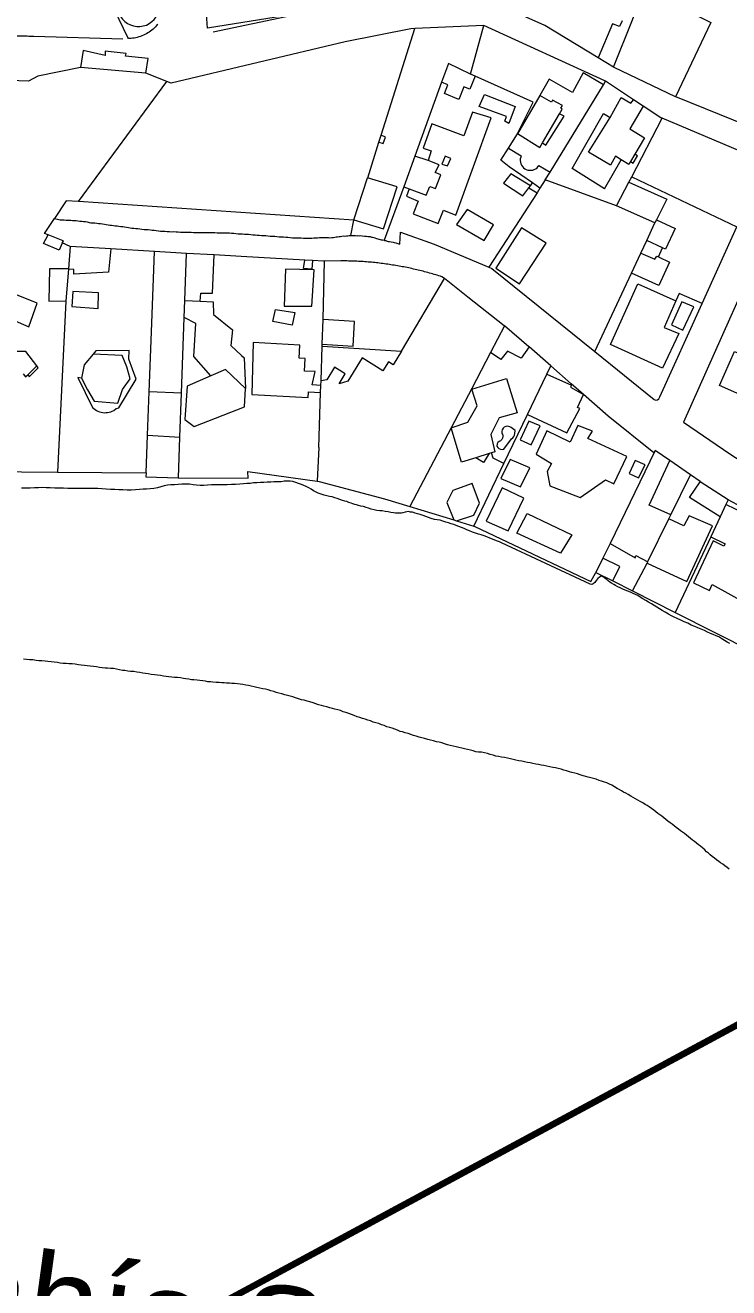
# Model space of a CAD drawing. Header units: inches. Extents: x 610851 to 630254, y 1234683 to 1264905.
# Drawn here: x 622817.19 to 622826.15, y 1246140.49 to 1246156.56 of the extents above; entities that cross this region are included whole.
import ezdxf

# ---------------------------------------------------------------- set-up
doc = ezdxf.new("R2010")
doc.units = ezdxf.units.IN
doc.header["$MEASUREMENT"] = 0
doc.layers.add('Level 50', color=7, linetype='Continuous', lineweight=0)
doc.layers.add('Level 7', color=7, linetype='Continuous', lineweight=0)
doc.styles.add('Styletxt', font='txt.shx')
doc.styles.add('WMF-Arial0', font='arial.ttf')
doc.dimstyles.new('STANDARD-Linear', dxfattribs={"dimtxt": 1.5, "dimasz": 1.13, "dimexe": 0.125, "dimexo": 0.000625, "dimgap": 0.3, "dimtad": 1, "dimzin": 7, "dimdsep": 46, "dimtxsty": 'Styletxt', "dimsah": 1, "dimcen": 2.5, "dimclrd": 1, "dimclre": 1, "dimclrt": 2, "dimaunit": 1, "dimadec": 7, "dimazin": 0, "dimtfac": 1, "dimtofl": 0, "dimtmove": 1, "dimatfit": 3, "dimfxl": 1, "dimtolj": 1, "dimtzin": 0, "dimarcsym": 0})

msp = doc.modelspace()

# ---------------------------------------------------------------- linework, layer by layer
at = {"layer": 'Level 50', "color": 7, "flags": 128}
for points in [[(622828.56579, 1246159.20652), (622827.99815, 1246157.91995), (622827.99815, 1246157.91995), (622826.76628, 1246155.12948), (622825.47333, 1246155.65081), (622825.47214, 1246155.65138), (622825.47214, 1246155.65138), (622824.69089, 1246156.02556), (622824.68345, 1246156.02989), (622824.68345, 1246156.02989), (622824.48547, 1246156.14924), (622824.48547, 1246156.14924), (622823.80556, 1246156.55877), (622823.1339, 1246156.86244), (622823.1339, 1246156.86244), (622823.1307, 1246156.8637)], [(622824.68345, 1246156.02989), (622824.92361, 1246156.63314), (622824.92413, 1246156.63391), (622824.92413, 1246156.63391), (622825.06275, 1246157.02721), (622825.06275, 1246157.02721), (622825.5315, 1246158.35303)], [(622820.16308, 1246157.85074), (622821.26381, 1246157.50652), (622821.26381, 1246157.50652), (622821.26624, 1246157.50578), (622821.9227, 1246157.30296), (622821.8099, 1246156.89456), (622821.34074, 1246156.81991), (622821.34074, 1246156.81991), (622819.51211, 1246156.52819), (622819.48773, 1246156.88441), (622820.16308, 1246157.85074)], [(622818.49748, 1246156.40725), (622818.11365, 1246157.21377), (622818.14874, 1246157.22482), (622818.38623, 1246156.70985), (622818.38623, 1246156.70985), (622818.40545, 1246156.67287), (622818.43018, 1246156.63938), (622818.4601, 1246156.61028), (622818.49402, 1246156.58613), (622818.53112, 1246156.56704), (622818.57114, 1246156.55431), (622818.61196, 1246156.54779), (622818.654, 1246156.54742), (622818.69523, 1246156.55389), (622818.73473, 1246156.56648), (622818.77202, 1246156.58482), (622818.80628, 1246156.60902), (622818.8361, 1246156.63801), (622818.86139, 1246156.67094), (622818.8813, 1246156.70793), (622818.90081, 1246156.77444), (622818.87967, 1246157.37474)], [(622825.06275, 1246157.02721), (622825.91886, 1246156.60045), (622825.47214, 1246155.65138)], [(622826.62483, 1246154.82198), (622825.30162, 1246155.37961), (622825.30162, 1246155.37961), (622825.28482, 1246155.3864), (622825.06023, 1246155.53443), (622825.06023, 1246155.53443), (622824.9365, 1246155.61602), (622824.9365, 1246155.61602), (622824.58156, 1246155.84986), (622824.58156, 1246155.84986), (622824.57072, 1246155.85714), (622823.03289, 1246156.55857), (622823.03289, 1246156.55857), (622823.03289, 1246156.55857), (622822.15153, 1246156.52146), (622822.15153, 1246156.52146), (622822.10203, 1246156.51942), (622821.2677, 1246156.35421), (622819.0511, 1246155.82757), (622818.99538, 1246155.84905), (622818.99538, 1246155.84905), (622818.72832, 1246155.95163), (622818.72832, 1246155.95163), (622818.75849, 1246156.14006), (622818.47019, 1246156.16921), (622818.47612, 1246156.20548), (622818.211, 1246156.23164), (622818.21085, 1246156.17821), (622817.92849, 1246156.24363), (622817.89851, 1246156.02403), (622817.89851, 1246156.02403), (622817.35244, 1246155.91426), (622817.23345, 1246155.853), (622816.86454, 1246155.86522)], [(622818.87924, 1246156.57437), (622818.86583, 1246156.55843), (622818.85122, 1246156.54306), (622818.83672, 1246156.52851), (622818.82104, 1246156.51454), (622818.80504, 1246156.50145), (622818.78863, 1246156.48841), (622818.77156, 1246156.47673), (622818.75371, 1246156.46556), (622818.7355, 1246156.45486), (622818.71703, 1246156.44546), (622818.6982, 1246156.43652), (622818.67907, 1246156.42846), (622818.65958, 1246156.42088), (622818.63983, 1246156.41458), (622818.61972, 1246156.40876), (622818.59936, 1246156.40423), (622818.57863, 1246156.40016), (622818.55807, 1246156.39734), (622818.53756, 1246156.39493), (622818.50582, 1246156.39355), (622818.49748, 1246156.40725)], [(622820.59662, 1246156.68853), (622819.58662, 1246156.47609)], [(622823.74563, 1246154.48969), (622823.65021, 1246154.55585), (622823.65021, 1246154.55585), (622823.35119, 1246154.76313), (622823.24511, 1246154.84455), (622823.34276, 1246154.9982), (622823.34276, 1246154.9982), (622823.4578, 1246155.17906), (622823.4578, 1246155.17906), (622823.46004, 1246155.1834), (622823.46004, 1246155.1834), (622823.65744, 1246155.58217), (622822.92201, 1246155.91342), (622822.92201, 1246155.91342), (622822.86112, 1246155.94062), (622822.86112, 1246155.94062), (622823.03289, 1246156.55857)], [(622824.79243, 1246156.621), (622824.75834, 1246156.54586), (622824.67057, 1246156.58326), (622824.48547, 1246156.14924)], [(622818.43606, 1246156.38781), (622817.30258, 1246156.41895), (622817.30258, 1246156.41895), (622817.28166, 1246156.41996), (622817.26075, 1246156.42097), (622817.23984, 1246156.42198), (622817.21888, 1246156.42258), (622817.19833, 1246156.42312), (622817.17736, 1246156.42372), (622817.15634, 1246156.4239), (622817.13569, 1246156.42361), (622817.11467, 1246156.4238), (622817.09396, 1246156.4231), (622817.07283, 1246156.42245), (622817.05212, 1246156.42175), (622817.03141, 1246156.42106), (622817.01023, 1246156.42), (622816.98942, 1246156.41847), (622816.9686, 1246156.41694), (622816.94778, 1246156.41542), (622816.93526, 1246156.4142)], [(622821.33958, 1246153.8873), (622821.37629, 1246154.08079), (622821.37703, 1246154.08322), (622821.37703, 1246154.08322), (622821.3776, 1246154.0844), (622821.3776, 1246154.0844), (622821.55139, 1246154.62004), (622821.55139, 1246154.62004), (622821.55212, 1246154.62247), (622821.69522, 1246155.07662), (622821.69522, 1246155.07662), (622821.72272, 1246155.16272), (622821.72272, 1246155.16272), (622822.15153, 1246156.52146)], [(622822.86112, 1246155.94062), (622822.5798, 1246156.07618), (622822.49369, 1246155.83898), (622822.49369, 1246155.83898), (622822.15213, 1246154.89614), (622822.15213, 1246154.89614), (622822.01052, 1246154.50576), (622822.01052, 1246154.50576), (622821.76387, 1246153.82591)], [(622818.72832, 1246155.95163), (622817.89851, 1246156.02403)], [(622822.92201, 1246155.91342), (622822.85419, 1246155.74961), (622822.77769, 1246155.77967), (622822.71163, 1246155.61648), (622822.52919, 1246155.69638), (622822.57215, 1246155.80446), (622822.49369, 1246155.83898)], [(622824.55541, 1246155.80693), (622824.29434, 1246155.95924), (622824.15818, 1246155.70913), (622823.86278, 1246155.87596), (622823.74169, 1246155.66768), (622823.74169, 1246155.66768), (622823.4578, 1246155.17906)], [(622817.86993, 1246154.31914), (622818.99538, 1246155.84905)], [(622824.72163, 1246154.26506), (622823.81297, 1246154.59422), (622823.81297, 1246154.59422), (622823.8737, 1246154.69329), (622823.8737, 1246154.69329), (622824.55541, 1246155.80693), (622824.55541, 1246155.80693), (622824.58156, 1246155.84986)], [(622823.03808, 1246155.68089), (622823.42946, 1246155.53074), (622823.34939, 1246155.31423), (622823.29612, 1246155.34171), (622823.31855, 1246155.40152), (622822.97212, 1246155.52821), (622823.03808, 1246155.68089)], [(622823.03808, 1246155.68089), (622823.42946, 1246155.53074), (622823.34939, 1246155.31423), (622823.29612, 1246155.34171), (622823.31855, 1246155.40152), (622822.97212, 1246155.52821), (622823.03808, 1246155.68089)], [(622823.46004, 1246155.1834), (622823.74417, 1246155.0075), (622823.77825, 1246155.06624), (622823.77825, 1246155.06624), (622823.99365, 1246155.43491), (622823.99365, 1246155.43491), (622824.02981, 1246155.49674), (622824.01169, 1246155.5096), (622824.03216, 1246155.54105), (622823.90346, 1246155.61023), (622823.89322, 1246155.5863), (622823.74169, 1246155.66768)], [(622824.56487, 1246154.48221), (622824.15354, 1246154.73888), (622824.55455, 1246155.44092), (622824.6375, 1246155.389), (622824.6375, 1246155.389), (622824.78021, 1246155.64415), (622824.90376, 1246155.571), (622824.9365, 1246155.61602)], [(622822.67343, 1246154.14724), (622823.12553, 1246155.38304), (622822.88757, 1246155.45663), (622822.77518, 1246155.1559), (622822.36786, 1246155.3098), (622822.25726, 1246155.00001), (622822.3603, 1246154.96359), (622822.32164, 1246154.84316), (622822.32164, 1246154.84316), (622822.15213, 1246154.89614)], [(622823.77825, 1246155.06624), (622823.82058, 1246155.03553), (622824.05158, 1246155.40767), (622823.99365, 1246155.43491)], [(622825.06023, 1246155.53443), (622824.88975, 1246155.24666), (622825.0778, 1246155.12859), (622824.95433, 1246154.92146), (622824.95433, 1246154.92146), (622824.899, 1246154.82843), (622824.899, 1246154.82843), (622824.87592, 1246154.78974), (622824.78099, 1246154.84994), (622824.78099, 1246154.84994), (622824.70745, 1246154.89645), (622824.64267, 1246154.78234), (622824.36508, 1246154.94687), (622824.6375, 1246155.389)], [(622824.44461, 1246152.40871), (622824.91089, 1246153.40828), (622824.91089, 1246153.40828), (622825.03009, 1246153.66394), (622825.03009, 1246153.66394), (622825.10515, 1246153.82513), (622825.10515, 1246153.82513), (622825.20864, 1246154.04704), (622825.20864, 1246154.04704), (622824.72163, 1246154.26506), (622824.72163, 1246154.26506), (622824.87777, 1246154.56562), (622824.87777, 1246154.56562), (622824.91411, 1246154.63543), (622824.91411, 1246154.63543), (622825.30162, 1246155.37961)], [(622821.69522, 1246155.07662), (622821.7493, 1246155.05871), (622821.7787, 1246155.13993), (622821.72272, 1246155.16272)], [(622823.34276, 1246154.9982), (622823.50796, 1246154.90201), (622823.50796, 1246154.90201), (622823.50002, 1246154.88283), (622823.49528, 1246154.8624), (622823.49427, 1246154.84149), (622823.49626, 1246154.82103), (622823.50168, 1246154.80097), (622823.51015, 1246154.78179), (622823.52183, 1246154.76471), (622823.53627, 1246154.74939), (622823.55274, 1246154.73674), (622823.57129, 1246154.7272), (622823.59104, 1246154.72045), (622823.61163, 1246154.71695), (622823.63229, 1246154.71724), (622823.6529, 1246154.72047), (622823.67276, 1246154.72759), (622823.69128, 1246154.73741), (622823.70763, 1246154.75003), (622823.73125, 1246154.77982), (622823.8737, 1246154.69329)], [(622822.01052, 1246154.50576), (622822.08125, 1246154.47981), (622822.08125, 1246154.47981), (622822.29776, 1246154.39974), (622822.34539, 1246154.51143), (622822.41399, 1246154.48534), (622822.48552, 1246154.65835), (622822.41187, 1246154.69098), (622822.46095, 1246154.78776), (622822.32164, 1246154.84316)], [(622822.61055, 1246154.8678), (622822.53984, 1246154.89711), (622822.49581, 1246154.79379), (622822.56914, 1246154.77172), (622822.61055, 1246154.8678)], [(622824.56487, 1246154.48221), (622824.78099, 1246154.84994)], [(622824.899, 1246154.82843), (622824.93158, 1246154.80698), (622824.98646, 1246154.90301), (622824.95433, 1246154.92146)], [(622821.3776, 1246154.0844), (622821.75334, 1246153.97287), (622821.92837, 1246154.50834), (622821.55139, 1246154.62004)], [(622823.62414, 1246154.52008), (622823.37338, 1246154.674), (622823.28135, 1246154.55414), (622823.52809, 1246154.39189), (622823.60437, 1246154.49401), (622823.60437, 1246154.49401), (622823.62414, 1246154.52008)], [(622824.91411, 1246154.63543), (622826.25073, 1246153.99569)], [(622830.16916, 1246153.16012), (622828.10549, 1246154.13086), (622828.10549, 1246154.13086), (622826.98019, 1246154.66005), (622826.59128, 1246153.79064), (622826.59128, 1246153.79064), (622826.15747, 1246152.82097), (622826.15747, 1246152.82097), (622825.57162, 1246151.51065), (622826.16142, 1246151.10726), (622826.69435, 1246150.76549), (622828.59592, 1246149.80721), (622829.02977, 1246150.66283), (622829.30586, 1246151.26735), (622829.30586, 1246151.26735), (622829.52452, 1246151.74627), (622829.748, 1246152.23637), (622829.748, 1246152.23637), (622830.16916, 1246153.16012)], [(622822.08125, 1246154.47981), (622822.04445, 1246154.38692), (622822.19647, 1246154.32567), (622822.13037, 1246154.16207), (622822.4511, 1246154.04164), (622822.51748, 1246154.21067), (622822.67343, 1246154.14724)], [(622823.81297, 1246154.59422), (622823.74563, 1246154.48969), (622823.74563, 1246154.48969), (622823.70783, 1246154.43144), (622823.70783, 1246154.43144), (622823.09431, 1246153.4845)], [(622823.60437, 1246154.49401), (622823.70783, 1246154.43144)], [(622823.62414, 1246154.52008), (622823.65021, 1246154.55585)], [(622824.87777, 1246154.56562), (622825.36023, 1246154.35155), (622825.22893, 1246154.08693), (622825.22893, 1246154.08693), (622825.20864, 1246154.04704)], [(622821.37703, 1246154.08322), (622817.86993, 1246154.31914), (622817.86993, 1246154.31914), (622817.71554, 1246154.32935), (622817.56503, 1246154.10508)], [(622822.68276, 1246154.02694), (622823.0332, 1246153.82356), (622823.15282, 1246154.02362), (622822.81943, 1246154.21891), (622822.68276, 1246154.02694)], [(622826.31707, 1246150.42735), (622826.13944, 1246150.52178), (622826.13944, 1246150.52178), (622826.13944, 1246150.52178), (622825.78625, 1246150.75286), (622825.78625, 1246150.75286), (622825.78512, 1246150.75385), (622825.66186, 1246150.83917), (622825.66186, 1246150.83917), (622825.39651, 1246151.02359), (622825.39651, 1246151.02359), (622825.21383, 1246151.15065), (622825.20852, 1246151.14207), (622825.20852, 1246151.14207), (622825.19513, 1246151.11981), (622824.61324, 1246151.58783), (622824.29838, 1246151.8649), (622824.29838, 1246151.8649), (622824.14332, 1246152.0006), (622823.88501, 1246152.22662), (622823.88501, 1246152.22662), (622823.60771, 1246152.46855), (622823.60771, 1246152.46855), (622823.60508, 1246152.47099), (622823.29318, 1246152.73505), (622823.29318, 1246152.73505), (622823.289, 1246152.73854), (622822.8273, 1246153.10396), (622822.52832, 1246153.33774), (622822.52832, 1246153.33774), (622822.49813, 1246153.36141), (622822.49813, 1246153.36141), (622822.47832, 1246153.36775), (622822.45811, 1246153.37414), (622822.43825, 1246153.38007), (622822.41845, 1246153.3864), (622822.39817, 1246153.39238), (622822.37826, 1246153.39789), (622822.35841, 1246153.40382), (622822.33808, 1246153.40938), (622822.31817, 1246153.41489), (622822.29785, 1246153.42046), (622822.27752, 1246153.42602), (622822.25756, 1246153.43112), (622822.23718, 1246153.43627), (622822.21722, 1246153.44137), (622822.19678, 1246153.4461), (622822.17641, 1246153.45125), (622822.15597, 1246153.45599), (622822.1359, 1246153.46026), (622822.11547, 1246153.46499), (622822.09499, 1246153.46932), (622822.0745, 1246153.47364), (622822.05402, 1246153.47796), (622822.03395, 1246153.48223), (622822.01341, 1246153.48614), (622821.99287, 1246153.49005), (622821.97233, 1246153.49395), (622821.9518, 1246153.49786), (622821.93121, 1246153.50136), (622821.91061, 1246153.50485), (622821.89002, 1246153.50835), (622821.86938, 1246153.51143), (622821.84879, 1246153.51492), (622821.82814, 1246153.518), (622821.8075, 1246153.52108), (622821.7868, 1246153.52375), (622821.76616, 1246153.52683), (622821.74546, 1246153.52949), (622821.72476, 1246153.53216), (622821.70401, 1246153.53441), (622821.68331, 1246153.53708), (622821.66256, 1246153.53933), (622821.64181, 1246153.54159), (622821.621, 1246153.54342), (622821.60025, 1246153.54568), (622821.57945, 1246153.54752), (622821.55859, 1246153.54894), (622821.53778, 1246153.55078), (622821.51693, 1246153.5522), (622821.49612, 1246153.55404), (622821.47562, 1246153.555), (622821.45477, 1246153.55642), (622821.43386, 1246153.55743), (622821.413, 1246153.55886), (622821.39203, 1246153.55946), (622821.37112, 1246153.56047), (622821.35016, 1246153.56106), (622821.32966, 1246153.56202), (622821.30864, 1246153.5622), (622821.28768, 1246153.5628), (622821.26713, 1246153.56334), (622821.24611, 1246153.56353), (622821.21075, 1246153.56345), (622821.00459, 1246153.56055), (622821.00459, 1246153.56055), (622820.99025, 1246153.5603), (622820.85029, 1246153.56823), (622820.85029, 1246153.56823), (622820.75382, 1246153.57392), (622820.75382, 1246153.57392), (622819.94032, 1246153.61939), (622819.5999, 1246153.63925), (622819.5999, 1246153.63925), (622819.24525, 1246153.65969), (622819.24525, 1246153.65969), (622818.8376, 1246153.68359), (622818.8376, 1246153.68359), (622818.28373, 1246153.71581), (622818.28373, 1246153.71581), (622817.76413, 1246153.74614), (622817.76413, 1246153.74614), (622817.66258, 1246153.79415), (622817.6765, 1246153.82055), (622817.6765, 1246153.82055), (622817.48388, 1246153.89334), (622817.48388, 1246153.89334), (622817.43855, 1246153.91054), (622817.56503, 1246154.10508)], [(622817.56503, 1246154.10508), (622817.62125, 1246154.09069), (622817.63723, 1246154.08737), (622817.65209, 1246154.0884), (622817.67387, 1246154.08433), (622817.69061, 1246154.0868), (622817.71425, 1246154.08418), (622817.73346, 1246154.08297), (622817.75271, 1246154.08217), (622817.77197, 1246154.08137), (622817.79562, 1246154.07874), (622817.81487, 1246154.07795), (622817.83992, 1246154.0764), (622817.8631, 1246154.07342), (622817.8867, 1246154.07038), (622817.91175, 1246154.06883), (622817.9354, 1246154.06621), (622817.959, 1246154.06317), (622817.98223, 1246154.0606), (622818.00835, 1246154.05428), (622818.03013, 1246154.05022), (622818.05518, 1246154.04867), (622818.08065, 1246154.04708), (622818.10383, 1246154.04409), (622818.12748, 1246154.04146), (622818.15107, 1246154.03842), (622818.17612, 1246154.03688), (622818.20188, 1246154.03104), (622818.22548, 1246154.028), (622818.24726, 1246154.02393), (622818.26904, 1246154.01986), (622818.29263, 1246154.01682), (622818.31628, 1246154.01419), (622818.33946, 1246154.01121), (622818.36306, 1246154.00817), (622818.38671, 1246154.00554), (622818.40989, 1246154.00255), (622818.43354, 1246153.99993), (622818.45713, 1246153.99689), (622818.48037, 1246153.99432), (622818.50649, 1246153.98801), (622818.52827, 1246153.98394), (622818.55187, 1246153.9809), (622818.57551, 1246153.97827), (622818.60057, 1246153.97673), (622818.62702, 1246153.97627), (622818.65067, 1246153.97364), (622818.67824, 1246153.96883), (622818.70623, 1246153.96396), (622818.73128, 1246153.96241), (622818.75815, 1246153.9619), (622818.78572, 1246153.95708), (622818.80937, 1246153.95446), (622818.83442, 1246153.95291), (622818.85947, 1246153.95137), (622818.88887, 1246153.94758), (622818.91644, 1246153.94277), (622818.94336, 1246153.94267), (622818.96981, 1246153.9422), (622818.99926, 1246153.93883), (622819.02758, 1246153.93981), (622819.05557, 1246153.93494), (622819.08389, 1246153.93592), (622819.11328, 1246153.93214), (622819.13979, 1246153.93209), (622819.16923, 1246153.92872), (622819.19755, 1246153.9297), (622819.22442, 1246153.92918), (622819.25134, 1246153.92908), (622819.27779, 1246153.92862), (622819.30471, 1246153.92852), (622819.3341, 1246153.92473), (622819.36248, 1246153.92613), (622819.38935, 1246153.92561), (622819.4144, 1246153.92407), (622819.44272, 1246153.92505), (622819.47104, 1246153.92603), (622819.49796, 1246153.92593), (622819.52488, 1246153.92582), (622819.55133, 1246153.92536), (622819.57825, 1246153.92526), (622819.60512, 1246153.92475), (622819.63456, 1246153.92137), (622819.66289, 1246153.92235), (622819.68975, 1246153.92184), (622819.7148, 1246153.92029), (622819.74131, 1246153.92025), (622819.76823, 1246153.92015), (622819.7951, 1246153.91963), (622819.82015, 1246153.91809), (622819.84707, 1246153.91798), (622819.87604, 1246153.91425), (622819.90403, 1246153.90938), (622819.93054, 1246153.90933), (622819.95741, 1246153.90882), (622819.98498, 1246153.904), (622820.0119, 1246153.9039), (622820.03695, 1246153.90236), (622820.06634, 1246153.89857), (622820.09139, 1246153.89703), (622820.09139, 1246153.89703), (622820.12084, 1246153.89366), (622820.14589, 1246153.89211), (622820.17276, 1246153.8916), (622820.2022, 1246153.88822), (622820.22871, 1246153.88818), (622820.25557, 1246153.88766), (622820.28315, 1246153.88285), (622820.31259, 1246153.87947), (622820.34092, 1246153.88045), (622820.37031, 1246153.87667), (622820.39536, 1246153.87512), (622820.4248, 1246153.87175), (622820.45167, 1246153.87124), (622820.48251, 1246153.86895), (622820.5105, 1246153.86408), (622820.53701, 1246153.86403), (622820.56645, 1246153.86066), (622820.5973, 1246153.85837), (622820.62417, 1246153.85785), (622820.65109, 1246153.85775), (622820.67754, 1246153.85729), (622820.70628, 1246153.85821), (622820.73572, 1246153.85484), (622820.76223, 1246153.85479), (622820.78728, 1246153.85325), (622820.81274, 1246153.85165), (622820.84106, 1246153.85263), (622820.86499, 1246153.85544), (622820.89191, 1246153.85534), (622820.91444, 1246153.85707), (622820.93878, 1246153.85982), (622820.96276, 1246153.86305), (622820.98781, 1246153.8615), (622821.01034, 1246153.86323), (622821.02959, 1246153.86243), (622821.05319, 1246153.85939), (622821.07245, 1246153.8586), (622821.09497, 1246153.86032), (622821.1161, 1246153.86097), (622821.13568, 1246153.86602), (622821.15242, 1246153.86849), (622821.16915, 1246153.87097), (622821.18769, 1246153.87447), (622821.20695, 1246153.87367), (622821.22508, 1246153.87723), (622821.24327, 1246153.8812), (622821.26252, 1246153.8804), (622821.28107, 1246153.8839), (622821.30033, 1246153.8831), (622821.31851, 1246153.88707), (622821.33958, 1246153.8873), (622821.33958, 1246153.8873), (622821.33958, 1246153.8873), (622821.35884, 1246153.88651), (622821.37809, 1246153.88571), (622821.39735, 1246153.88491), (622821.4166, 1246153.88412), (622821.43147, 1246153.88515), (622821.44927, 1246153.88285), (622821.46558, 1246153.88538), (622821.48344, 1246153.8835), (622821.51283, 1246153.87971), (622821.53933, 1246153.87967), (622821.55527, 1246153.87593), (622821.58471, 1246153.87256), (622821.59924, 1246153.86774), (622821.61522, 1246153.86442), (622821.62934, 1246153.85966), (622821.64532, 1246153.85633), (622821.66383, 1246153.84974), (622821.67976, 1246153.846), (622821.69435, 1246153.8416), (622821.71028, 1246153.83787), (622821.72439, 1246153.8331), (622821.74038, 1246153.82978), (622821.76387, 1246153.82591), (622821.76387, 1246153.82591), (622821.76795, 1246153.82496), (622821.78394, 1246153.82164), (622821.79847, 1246153.81683), (622821.81258, 1246153.81206), (622821.82856, 1246153.80874), (622821.85221, 1246153.80611), (622821.87581, 1246153.80307), (622821.88992, 1246153.79831), (622821.9117, 1246153.79424), (622821.93455, 1246153.78541), (622821.94867, 1246153.78064), (622821.96325, 1246153.77624), (622821.97004, 1246153.93023)], [(622821.97004, 1246153.93023), (622822.39947, 1246153.77812), (622823.09431, 1246153.4845), (622823.09431, 1246153.4845), (622823.13463, 1246153.46752), (622824.44461, 1246152.40871), (622824.44461, 1246152.40871), (622825.20007, 1246151.79839), (622825.20007, 1246151.79839), (622825.21992, 1246151.79247), (622825.24013, 1246151.79576), (622825.25756, 1246151.80698), (622825.27102, 1246151.83302), (622825.80856, 1246153.01994), (622825.80856, 1246153.01994), (622826.25073, 1246153.99569)], [(622823.48581, 1246153.26994), (622823.82288, 1246153.78916), (622823.50828, 1246153.9833), (622823.18149, 1246153.472), (622823.48581, 1246153.26994)], [(622825.22893, 1246154.08693), (622825.46516, 1246153.97696), (622825.3439, 1246153.71189), (622825.30503, 1246153.73036), (622825.30503, 1246153.73036), (622825.10515, 1246153.82513)], [(622817.6765, 1246153.82055), (622817.62438, 1246153.70018), (622817.42642, 1246153.78375), (622817.48388, 1246153.89334)], [(622817.76413, 1246153.74614), (622817.74255, 1246153.46107), (622817.74255, 1246153.46107), (622817.74218, 1246153.45817), (622817.74218, 1246153.45817), (622817.71156, 1246153.05391), (622817.71156, 1246153.05391), (622817.71119, 1246153.05102), (622817.60261, 1246150.87543)], [(622818.28373, 1246153.71581), (622818.25177, 1246153.42198), (622817.81246, 1246153.39609), (622817.81195, 1246153.45423), (622817.74218, 1246153.45817)], [(622818.73272, 1246150.86703), (622818.75125, 1246151.34733), (622818.75125, 1246151.34733), (622818.77248, 1246151.89757), (622818.77248, 1246151.89757), (622818.80606, 1246152.77235), (622818.8376, 1246153.68359)], [(622819.14498, 1246150.80382), (622819.16281, 1246151.31788), (622819.16281, 1246151.31788), (622819.18244, 1246151.88179), (622819.18244, 1246151.88179), (622819.21639, 1246152.84111), (622819.21639, 1246152.84111), (622819.2241, 1246153.06105), (622819.2241, 1246153.06105), (622819.24525, 1246153.65969)], [(622825.03009, 1246153.66394), (622825.20788, 1246153.5838), (622825.232, 1246153.62404), (622825.25226, 1246153.6147), (622825.25226, 1246153.6147), (622825.39407, 1246153.5493), (622825.2585, 1246153.25156), (622824.91089, 1246153.40828)], [(622825.25226, 1246153.6147), (622825.30503, 1246153.73036)], [(622819.42064, 1246153.05131), (622819.42656, 1246153.1528), (622819.57555, 1246153.15297), (622819.5999, 1246153.63925)], [(622820.85029, 1246153.56823), (622820.84345, 1246153.45633), (622820.73452, 1246153.46657), (622820.75382, 1246153.57392)], [(622820.93026, 1246151.18697), (622820.95346, 1246151.88971), (622820.95346, 1246151.88971), (622820.95638, 1246151.97771), (622820.95638, 1246151.97771), (622820.95847, 1246152.03636), (622820.95847, 1246152.03636), (622820.97303, 1246152.4793), (622820.97303, 1246152.4793), (622820.9739, 1246152.5057), (622820.9739, 1246152.5057), (622820.98419, 1246152.81747), (622820.98419, 1246152.81747), (622820.98406, 1246152.82296), (622821.00459, 1246153.56055)], [(622817.74255, 1246153.46107), (622817.50177, 1246153.46053), (622817.49542, 1246153.05188), (622817.71156, 1246153.05391)], [(622820.48882, 1246152.98692), (622820.84013, 1246152.98627), (622820.87144, 1246153.45146), (622820.5056, 1246153.45693), (622820.48882, 1246152.98692)], [(622820.97303, 1246152.4793), (622821.98142, 1246152.41462), (622821.98142, 1246152.41462), (622822.52832, 1246153.33774)], [(622817.34637, 1246153.02521), (622816.889, 1246153.2087), (622816.75859, 1246152.93134), (622817.23984, 1246152.72416), (622817.34637, 1246153.02521)], [(622818.12612, 1246153.15874), (622817.79888, 1246153.17312), (622817.78797, 1246152.98389), (622818.11951, 1246152.95717), (622818.12612, 1246153.15874)], [(622824.64302, 1246152.49845), (622824.99264, 1246153.27192), (622825.47566, 1246153.05567), (622825.47566, 1246153.05567), (622825.32757, 1246152.71621), (622825.51468, 1246152.63992), (622825.30335, 1246152.19834), (622824.64302, 1246152.49845)], [(622819.2241, 1246153.06105), (622819.42064, 1246153.05131), (622819.42064, 1246153.05131), (622819.58451, 1246153.04282), (622819.59043, 1246152.88298), (622819.83305, 1246152.6855), (622819.80901, 1246152.48576), (622819.94686, 1246152.36027), (622819.98018, 1246152.3282), (622819.99719, 1246151.93758)], [(622825.41777, 1246152.75003), (622825.56573, 1246152.68005), (622825.70311, 1246152.97882), (622825.55301, 1246153.04192), (622825.41777, 1246152.75003)], [(622825.41777, 1246152.75003), (622825.56573, 1246152.68005), (622825.70311, 1246152.97882), (622825.55301, 1246153.04192), (622825.41777, 1246152.75003)], [(622825.80856, 1246153.01994), (622825.5182, 1246153.1474), (622825.47566, 1246153.05567)], [(622820.59217, 1246152.74383), (622820.3435, 1246152.79312), (622820.3768, 1246152.94706), (622820.62509, 1246152.90792), (622820.59217, 1246152.74383)], [(622819.55377, 1246152.09865), (622819.3395, 1246152.34635), (622819.36618, 1246152.76584), (622819.21639, 1246152.84111)], [(622820.9739, 1246152.5057), (622821.36705, 1246152.4803), (622821.38531, 1246152.79189), (622820.98419, 1246152.81747)], [(622823.29318, 1246152.73505), (622823.1174, 1246152.39957), (622823.1174, 1246152.39957), (622822.87634, 1246151.93952), (622822.87634, 1246151.93952), (622822.61441, 1246151.43839), (622822.61441, 1246151.43839), (622822.0903, 1246150.43743)], [(622817.35984, 1246152.20202), (622817.33887, 1246152.22871), (622817.33887, 1246152.22871), (622817.199, 1246152.41043), (622816.67768, 1246152.4111)], [(622818.38655, 1246151.69479), (622818.60452, 1246152.05724), (622818.51033, 1246152.31261), (622818.51478, 1246152.4223), (622818.09155, 1246152.42001), (622818.05655, 1246152.37696), (622818.05655, 1246152.37696), (622817.94338, 1246152.24004), (622817.91111, 1246152.07124), (622817.91111, 1246152.07124), (622817.9853, 1246151.92197), (622818.07194, 1246151.77782), (622818.37258, 1246151.75298), (622818.42924, 1246151.92495), (622818.52936, 1246152.06187)], [(622818.52936, 1246152.06187), (622818.48816, 1246152.21573), (622818.42658, 1246152.35833), (622818.05655, 1246152.37696)], [(622820.95638, 1246151.97771), (622820.84745, 1246151.98796), (622820.88364, 1246152.15457), (622820.74745, 1246152.15907), (622820.75644, 1246152.32035), (622820.67942, 1246152.32354), (622820.68916, 1246152.49062), (622820.09321, 1246152.52279), (622820.07897, 1246151.8635), (622820.79299, 1246151.82328), (622820.80051, 1246151.89806), (622820.95346, 1246151.88971)], [(622821.98142, 1246152.41462), (622821.87536, 1246152.24144), (622821.81565, 1246152.27774), (622821.74689, 1246152.1654), (622821.48167, 1246152.32792), (622821.30034, 1246152.03103), (622821.18819, 1246152.00003), (622821.26607, 1246152.12761), (622821.13188, 1246152.20971), (622821.03322, 1246152.04819), (622820.95847, 1246152.03636)], [(622823.60771, 1246152.46855), (622823.50674, 1246152.32501), (622823.33023, 1246152.41508), (622823.24736, 1246152.3075), (622823.1174, 1246152.39957)], [(622826.21966, 1246152.41191), (622826.85246, 1246152.14311), (622826.67159, 1246151.69298), (622826.02968, 1246151.97599), (622826.21966, 1246152.41191)], [(622817.19804, 1246152.08609), (622817.22849, 1246152.11668), (622817.22849, 1246152.11668), (622817.33887, 1246152.22871)], [(622822.90282, 1246150.18841), (622823.28659, 1246150.98525), (622823.28659, 1246150.98525), (622823.58739, 1246151.60847), (622823.58739, 1246151.60847), (622823.83393, 1246152.12084), (622823.83393, 1246152.12084), (622823.88501, 1246152.22662)], [(622817.16733, 1246152.1254), (622817.19804, 1246152.08609)], [(622817.22849, 1246152.11668), (622817.24309, 1246152.08955), (622817.35984, 1246152.20202)], [(622817.91111, 1246152.07124), (622817.86134, 1246152.08018), (622818.05015, 1246151.69689), (622818.05015, 1246151.69689), (622818.06563, 1246151.68311), (622818.08251, 1246151.67041), (622818.10007, 1246151.65973), (622818.11904, 1246151.65014), (622818.13832, 1246151.64302), (622818.15864, 1246151.63746), (622818.17918, 1246151.63355), (622818.19999, 1246151.63171), (622818.22064, 1246151.632), (622818.24157, 1246151.63435), (622818.26182, 1246151.63805), (622818.28199, 1246151.64429), (622818.30148, 1246151.65188), (622818.31995, 1246151.66129), (622818.35093, 1246151.68297), (622818.38655, 1246151.69479)], [(622819.2537, 1246151.97108), (622819.22439, 1246151.54435), (622819.34173, 1246151.45559), (622819.98534, 1246151.70513), (622819.99719, 1246151.93758), (622819.99719, 1246151.93758), (622819.74345, 1246152.17942), (622819.55377, 1246152.09865), (622819.55377, 1246152.09865), (622819.2537, 1246151.97108)], [(622822.87879, 1246151.93247), (622823.31758, 1246152.06532), (622823.45385, 1246151.6303), (622823.22438, 1246151.56728), (622823.12107, 1246151.35334), (622823.1718, 1246151.13302)], [(622823.83393, 1246152.12084), (622824.14548, 1246151.98138), (622824.13379, 1246151.95596), (622824.29838, 1246151.8649)], [(622819.18244, 1246151.88179), (622818.77248, 1246151.89757)], [(622822.61441, 1246151.43839), (622822.82746, 1246151.5111), (622822.94782, 1246151.71695), (622822.87879, 1246151.93247), (622822.87879, 1246151.93247), (622822.87634, 1246151.93952)], [(622823.58739, 1246151.60847), (622824.08815, 1246151.3731), (622824.254, 1246151.68376), (622824.22278, 1246151.6962), (622824.29838, 1246151.8649)], [(622823.1718, 1246151.13302), (622823.13013, 1246151.11988), (622823.13013, 1246151.11988), (622823.09815, 1246151.11011), (622823.09815, 1246151.11011), (622822.92892, 1246151.05742), (622822.92892, 1246151.05742), (622822.74477, 1246150.99993), (622822.61441, 1246151.43839)], [(622823.27113, 1246151.34874), (622823.27307, 1246151.32787), (622823.2688, 1246151.3078), (622823.25885, 1246151.2893), (622823.24429, 1246151.27434), (622823.24429, 1246151.27434), (622823.2248, 1246151.26675), (622823.20953, 1246151.25273), (622823.19957, 1246151.23423), (622823.19719, 1246151.20592), (622823.19719, 1246151.20592), (622823.20747, 1246151.18776), (622823.22248, 1246151.17363), (622823.24161, 1246151.16527), (622823.26236, 1246151.16302), (622823.28495, 1246151.16853), (622823.3824, 1246151.29779), (622823.3824, 1246151.29779), (622823.39845, 1246151.31129), (622823.41187, 1246151.32724), (622823.42141, 1246151.34579), (622823.42733, 1246151.36565), (622823.42789, 1246151.40261), (622823.42789, 1246151.40261), (622823.41298, 1246151.41757), (622823.39693, 1246151.43016), (622823.37901, 1246151.44131), (622823.35994, 1246151.45008), (622823.33036, 1246151.45894), (622823.33036, 1246151.45894), (622823.31016, 1246151.45565), (622823.29133, 1246151.44671), (622823.27606, 1246151.43269), (622823.26532, 1246151.41471), (622823.25981, 1246151.3948), (622823.26051, 1246151.37409), (622823.26861, 1246151.35201)], [(622823.27113, 1246151.34874), (622823.27307, 1246151.32787), (622823.2688, 1246151.3078), (622823.25885, 1246151.2893), (622823.24429, 1246151.27434), (622823.24429, 1246151.27434), (622823.2248, 1246151.26675), (622823.20953, 1246151.25273), (622823.19957, 1246151.23423), (622823.19719, 1246151.20592), (622823.19719, 1246151.20592), (622823.20747, 1246151.18776), (622823.22248, 1246151.17363), (622823.24161, 1246151.16527), (622823.26236, 1246151.16302), (622823.28495, 1246151.16853), (622823.3824, 1246151.29779), (622823.3824, 1246151.29779), (622823.39845, 1246151.31129), (622823.41187, 1246151.32724), (622823.42141, 1246151.34579), (622823.42733, 1246151.36565), (622823.42789, 1246151.40261), (622823.42789, 1246151.40261), (622823.41298, 1246151.41757), (622823.39693, 1246151.43016), (622823.37901, 1246151.44131), (622823.35994, 1246151.45008), (622823.33036, 1246151.45894), (622823.33036, 1246151.45894), (622823.31016, 1246151.45565), (622823.29133, 1246151.44671), (622823.27606, 1246151.43269), (622823.26532, 1246151.41471), (622823.25981, 1246151.3948), (622823.26051, 1246151.37409), (622823.26861, 1246151.35201)], [(622823.63424, 1246151.2241), (622823.74925, 1246151.46347), (622823.60162, 1246151.52289), (622823.49134, 1246151.28754), (622823.63424, 1246151.2241)], [(622824.84985, 1246151.07255), (622824.35673, 1246151.30188), (622824.41558, 1246151.39614), (622824.22912, 1246151.46772), (622824.12913, 1246151.25672), (622823.83111, 1246151.3999), (622823.6984, 1246151.10474), (622823.89266, 1246150.98587), (622823.83704, 1246150.88404), (622823.87264, 1246150.69976), (622824.2557, 1246150.55362), (622824.5788, 1246150.77501), (622824.68428, 1246150.72481), (622824.84985, 1246151.07255)], [(622818.75125, 1246151.34733), (622819.16281, 1246151.31788)], [(622820.93026, 1246151.18697), (622820.90934, 1246150.76)], [(622823.09815, 1246151.11011), (622823.02597, 1246150.99737), (622822.92892, 1246151.05742)], [(622823.28659, 1246150.98525), (622823.14861, 1246151.051), (622823.13013, 1246151.11988)], [(622825.20852, 1246151.14207), (622824.63799, 1246149.96697), (622824.63799, 1246149.96697), (622824.547, 1246149.78006), (622824.547, 1246149.78006), (622824.45819, 1246149.59708)], [(622823.24854, 1246150.79447), (622823.49731, 1246150.68709), (622823.616, 1246150.92893), (622823.36723, 1246151.03631), (622823.24854, 1246150.79447)], [(622824.99881, 1246150.80128), (622825.08445, 1246150.96952), (622824.95533, 1246151.02235), (622824.88021, 1246150.85738), (622824.99881, 1246150.80128)], [(622825.41057, 1246150.32909), (622825.13655, 1246150.45277), (622825.39651, 1246151.02359)], [(622816.22308, 1246150.88605), (622817.60261, 1246150.87543), (622817.60261, 1246150.87543), (622818.73272, 1246150.86703), (622818.73272, 1246150.86703), (622818.72818, 1246150.81543), (622819.14038, 1246150.80399), (622819.14498, 1246150.80382), (622819.14498, 1246150.80382), (622820.03292, 1246150.79716), (622820.02853, 1246150.884), (622820.90934, 1246150.76), (622820.90934, 1246150.76), (622820.9362, 1246150.75612), (622821.76721, 1246150.53628), (622822.0903, 1246150.43743), (622822.0903, 1246150.43743), (622822.64737, 1246150.26677), (622822.64737, 1246150.26677), (622822.6814, 1246150.25649), (622822.6814, 1246150.25649), (622822.90282, 1246150.18841), (622822.90282, 1246150.18841), (622822.91699, 1246150.18406), (622824.39377, 1246149.4825), (622824.45819, 1246149.59708), (622824.45819, 1246149.59708), (622824.67118, 1246149.48968), (622824.67118, 1246149.48968), (622824.92365, 1246149.36205), (622824.92365, 1246149.36205), (622825.46662, 1246149.08842), (622825.46662, 1246149.08842), (622826.46084, 1246148.58706)], [(622826.16335, 1246148.69188), (622826.12713, 1246148.71127), (622826.09377, 1246148.73325), (622826.05937, 1246148.75367), (622826.02021, 1246148.77639), (622825.98652, 1246148.79251), (622825.95095, 1246148.80719), (622825.91581, 1246148.82182), (622825.8759, 1246148.83875), (622825.83782, 1246148.8567), (622825.79575, 1246148.87643), (622825.75585, 1246148.89335), (622825.7149, 1246148.90872), (622825.67102, 1246148.92742), (622825.62607, 1246148.95089), (622825.58219, 1246148.96959), (622825.53971, 1246148.98937), (622825.4933, 1246149.01134), (622825.45521, 1246149.02929), (622825.41759, 1246149.0476), (622825.38091, 1246149.06664), (622825.33964, 1246149.09258), (622825.30301, 1246149.11202), (622825.26567, 1246149.13577), (622825.23127, 1246149.15619), (622825.19791, 1246149.17817), (622825.16315, 1246149.19906), (622825.12874, 1246149.21948), (622825.09393, 1246149.23996), (622825.05659, 1246149.26371), (622825.02183, 1246149.2846), (622824.9914, 1246149.30324), (622824.96164, 1246149.31718), (622824.93228, 1246149.33106), (622824.89672, 1246149.34574), (622824.86555, 1246149.3586), (622824.82999, 1246149.37328), (622824.79882, 1246149.38613), (622824.76507, 1246149.40184), (622824.73531, 1246149.41577), (622824.70601, 1246149.43007), (622824.68391, 1246149.4447), (622824.65782, 1246149.46111), (622824.63572, 1246149.47574), (622824.61502, 1246149.49145), (622824.59479, 1246149.50752), (622824.57703, 1246149.51991), (622824.56072, 1246149.53379), (622824.54553, 1246149.54333), (622824.52263, 1246149.55175), (622824.50441, 1246149.53768), (622824.48146, 1246149.5196), (622824.46215, 1246149.49389), (622824.44425, 1246149.46926), (622824.42457, 1246149.4537), (622824.40382, 1246149.44291), (622824.38345, 1246149.44806), (622823.25509, 1246149.97638), (622823.22826, 1246149.98699), (622823.20541, 1246149.99582), (622823.17238, 1246150.00723), (622823.14121, 1246150.02008), (622823.10564, 1246150.03477), (622823.0705, 1246150.04939), (622823.03493, 1246150.06408), (622822.99797, 1246150.07767), (622822.96166, 1246150.08656), (622822.92283, 1246150.09872), (622822.88581, 1246150.1119), (622822.85025, 1246150.12658), (622822.8151, 1246150.14121), (622822.7814, 1246150.15734), (622822.74584, 1246150.17202), (622822.7114, 1246150.18235), (622822.68018, 1246150.19478), (622822.6472, 1246150.20661), (622822.6171, 1246150.2147), (622822.57966, 1246150.22793), (622822.54522, 1246150.23826), (622822.50821, 1246150.25145), (622822.47377, 1246150.26178), (622822.436, 1246150.26917), (622822.40082, 1246150.2737), (622822.36198, 1246150.28586), (622822.32749, 1246150.29577), (622822.29193, 1246150.31045), (622822.2593, 1246150.32181), (622822.22234, 1246150.33541), (622822.18785, 1246150.34532), (622822.15733, 1246150.35346), (622822.12289, 1246150.36379), (622822.09924, 1246150.36642), (622822.07172, 1246150.37165), (622822.07172, 1246150.37165), (622822.04914, 1246150.3695), (622822.03101, 1246150.36595), (622821.99826, 1246150.3567), (622821.98194, 1246150.35417), (622821.96081, 1246150.35353), (622821.93829, 1246150.3518), (622821.90744, 1246150.35409), (622821.88057, 1246150.35461), (622821.84861, 1246150.36125), (622821.8123, 1246150.37014), (622821.77566, 1246150.37318), (622821.73789, 1246150.38057), (622821.70518, 1246150.38141), (622821.66999, 1246150.38595), (622821.63368, 1246150.39483), (622821.59778, 1246150.40366), (622821.56475, 1246150.41507), (622821.53212, 1246150.42643), (622821.49908, 1246150.43784), (622821.46571, 1246150.4434), (622821.4352, 1246150.45154), (622821.40908, 1246150.45785), (622821.3873, 1246150.46192), (622821.363, 1246150.46926), (622821.34015, 1246150.4781), (622821.31332, 1246150.48871), (622821.28608, 1246150.49937), (622821.26037, 1246150.50563), (622821.22986, 1246150.51377), (622821.19863, 1246150.52621), (622821.1656, 1246150.53762), (622821.13303, 1246150.54939), (622821.09853, 1246150.5593), (622821.06475, 1246150.56492), (622821.03283, 1246150.57197), (622820.99688, 1246150.58039), (622820.95992, 1246150.59399), (622820.92254, 1246150.60765), (622820.88879, 1246150.62336), (622820.8609, 1246150.63873), (622820.83188, 1246150.65846), (622820.80258, 1246150.67276), (622820.77029, 1246150.68996), (622820.73912, 1246150.70282), (622820.70789, 1246150.71526), (622820.67233, 1246150.72994), (622820.63971, 1246150.74129), (622820.60087, 1246150.75345), (622820.56569, 1246150.75798), (622820.52718, 1246150.75958), (622820.49119, 1246150.7579), (622820.45053, 1246150.75262), (622820.40688, 1246150.75025), (622820.3593, 1246150.75006), (622820.31752, 1246150.74913), (622820.27392, 1246150.74718), (622820.23069, 1246150.74475), (622820.18709, 1246150.74279), (622820.14204, 1246150.73934), (622820.0988, 1246150.73691), (622820.05627, 1246150.73019), (622820.01267, 1246150.72823), (622819.96944, 1246150.7258), (622819.92438, 1246150.72235), (622819.87172, 1246150.71861), (622819.82082, 1246150.71549), (622819.76563, 1246150.71503), (622819.71618, 1246150.7134), (622819.66281, 1246150.71396), (622819.61336, 1246150.71234), (622819.56397, 1246150.71113), (622819.51312, 1246150.70842), (622819.46807, 1246150.70496), (622819.42049, 1246150.70478), (622819.37325, 1246150.71045), (622819.33076, 1246150.71382), (622819.28357, 1246150.7199), (622819.2378, 1246150.72074), (622819.18841, 1246150.71953), (622819.13896, 1246150.7179), (622819.09246, 1246150.71295), (622819.04447, 1246150.71282), (622819.00381, 1246150.70754), (622818.96128, 1246150.70082), (622818.91982, 1246150.68933), (622818.87654, 1246150.6768), (622818.82887, 1246150.66611), (622818.78237, 1246150.66116), (622818.73731, 1246150.65771), (622818.69553, 1246150.65678), (622818.64866, 1246150.6523), (622818.59782, 1246150.64959), (622818.54112, 1246150.64721), (622818.48986, 1246150.64456), (622818.43396, 1246150.64839), (622818.38344, 1246150.65153), (622818.33194, 1246150.65354), (622818.27997, 1246150.65519), (622818.22366, 1246150.65907), (622818.22366, 1246150.65907), (622818.16916, 1246150.66399), (622818.11725, 1246150.66605), (622818.06387, 1246150.66661), (622818.0105, 1246150.66718), (622817.95086, 1246150.66813), (622817.89568, 1246150.66766), (622817.83898, 1246150.66529), (622817.78519, 1246150.6659), (622817.73369, 1246150.66791), (622817.68172, 1246150.66955), (622817.624, 1246150.67236), (622817.57016, 1246150.67256), (622817.51245, 1246150.67537), (622817.4609, 1246150.67696), (622817.40898, 1246150.67902), (622817.36392, 1246150.67557), (622817.31008, 1246150.67577), (622817.25597, 1246150.67054), (622817.20072, 1246150.66966), (622817.14554, 1246150.66919)], [(622824.92365, 1246149.36205), (622825.10867, 1246149.71696), (622825.10867, 1246149.71696), (622825.11649, 1246149.73195), (622825.11649, 1246149.73195), (622825.11988, 1246149.73866), (622825.38766, 1246150.28196), (622825.38766, 1246150.28196), (622825.41057, 1246150.32909), (622825.41057, 1246150.32909), (622825.66186, 1246150.83917)], [(622822.6814, 1246150.25649), (622822.90303, 1246150.32725), (622822.9752, 1246150.47913), (622822.88032, 1246150.72913), (622822.63728, 1246150.63924), (622822.56072, 1246150.48918), (622822.64737, 1246150.26677)], [(622823.54, 1246150.54482), (622823.26372, 1246150.67384), (622823.06037, 1246150.24849), (622823.34031, 1246150.12826), (622823.54, 1246150.54482)], [(622826.0385, 1246150.30669), (622825.64877, 1246150.55132), (622825.78625, 1246150.75286)], [(622826.13944, 1246150.52178), (622826.11266, 1246150.46421), (622826.11266, 1246150.46421), (622826.0385, 1246150.30669), (622826.0385, 1246150.30669), (622825.91847, 1246150.05114), (622825.91847, 1246150.05114), (622825.46662, 1246149.08842)], [(622825.91847, 1246150.05114), (622826.10306, 1246149.96171), (622826.08441, 1246149.93129), (622825.9481, 1246150.00019), (622825.70038, 1246149.46567), (622825.90306, 1246149.3697), (622825.9357, 1246149.44335), (622826.41306, 1246149.17985), (622826.47065, 1246149.31004), (622826.62001, 1246149.24115), (622826.80316, 1246149.62407), (622826.66572, 1246149.68091), (622826.85163, 1246150.10809), (622826.11266, 1246150.46421)], [(622824.00868, 1246149.84479), (622823.45134, 1246150.09838), (622823.58171, 1246150.34924), (622824.15021, 1246150.07779), (622824.00868, 1246149.84479)], [(622824.00868, 1246149.84479), (622823.45134, 1246150.09838), (622823.58171, 1246150.34924), (622824.15021, 1246150.07779), (622824.00868, 1246149.84479)], [(622825.10867, 1246149.71696), (622825.6129, 1246149.48241), (622825.94157, 1246150.19125), (622825.64277, 1246150.31854), (622825.57545, 1246150.19128), (622825.38766, 1246150.28196)], [(622824.63799, 1246149.96697), (622824.95589, 1246149.78546), (622824.96361, 1246149.81266), (622825.11649, 1246149.73195)], [(622824.67118, 1246149.48968), (622824.76113, 1246149.67504), (622824.547, 1246149.78006)], [(622826.15518, 1246145.82246), (622826.12803, 1246145.84363), (622826.09906, 1246145.86377), (622826.07191, 1246145.88495), (622826.04541, 1246145.90141), (622826.02078, 1246145.91931), (622825.99363, 1246145.94048), (622825.96648, 1246145.96165), (622825.93933, 1246145.98283), (622825.91218, 1246146.004), (622825.88895, 1246146.02298), (622825.8662, 1246146.04233), (622825.84232, 1246146.06602), (622825.81657, 1246146.08828), (622825.78835, 1246146.11422), (622825.76372, 1246146.13212), (622825.73657, 1246146.15329), (622825.71194, 1246146.17119), (622825.68731, 1246146.18909), (622825.66016, 1246146.21027), (622825.63441, 1246146.23252), (622825.61166, 1246146.25187), (622825.58451, 1246146.27304), (622825.56128, 1246146.29202), (622825.53525, 1246146.30884), (622825.5081, 1246146.33001), (622825.4809, 1246146.35077), (622825.45333, 1246146.372), (622825.42618, 1246146.39317), (622825.40155, 1246146.41107), (622825.3744, 1246146.43225), (622825.34725, 1246146.45342), (622825.32155, 1246146.47609), (622825.29693, 1246146.49399), (622825.2723, 1246146.51189), (622825.24767, 1246146.52979), (622825.22052, 1246146.55096), (622825.19332, 1246146.57172), (622825.16617, 1246146.5929), (622825.1372, 1246146.61304), (622825.11112, 1246146.62945), (622825.08322, 1246146.64482), (622825.0528, 1246146.66347), (622825.02196, 1246146.68217), (622824.99008, 1246146.69933), (622824.95966, 1246146.71797), (622824.93135, 1246146.7334), (622824.90087, 1246146.75164), (622824.86905, 1246146.7692), (622824.83816, 1246146.78749), (622824.81026, 1246146.80287), (622824.78237, 1246146.81825), (622824.75447, 1246146.83362), (622824.72657, 1246146.849), (622824.69357, 1246146.87051), (622824.66133, 1246146.88813), (622824.63198, 1246146.90201), (622824.59829, 1246146.91813), (622824.56525, 1246146.92954), (622824.53075, 1246146.93946), (622824.49772, 1246146.95087), (622824.46257, 1246146.96549), (622824.42813, 1246146.97582), (622824.39182, 1246146.98471), (622824.39182, 1246146.98471), (622824.35985, 1246146.99135), (622824.32793, 1246146.99841), (622824.29344, 1246147.00832), (622824.25648, 1246147.02192), (622824.22204, 1246147.03225), (622824.18754, 1246147.04217), (622824.15269, 1246147.05255), (622824.12072, 1246147.05919), (622824.0823, 1246147.0713), (622824.04786, 1246147.08162), (622824.01337, 1246147.09154), (622823.97851, 1246147.10192), (622823.94262, 1246147.11075), (622823.90878, 1246147.11595), (622823.87107, 1246147.12376), (622823.83331, 1246147.13115), (622823.7956, 1246147.13895), (622823.76223, 1246147.14451), (622823.72592, 1246147.1534), (622823.69208, 1246147.1586), (622823.65618, 1246147.16743), (622823.6224, 1246147.17305), (622823.58721, 1246147.17758), (622823.54945, 1246147.18497), (622823.51355, 1246147.1938), (622823.47579, 1246147.20119), (622823.43948, 1246147.21008), (622823.40569, 1246147.21569), (622823.3698, 1246147.22453), (622823.33209, 1246147.23233), (622823.29578, 1246147.24122), (622823.25656, 1246147.24711), (622823.21844, 1246147.25497), (622823.18507, 1246147.26053), (622823.15057, 1246147.27044), (622823.11286, 1246147.27825), (622823.07584, 1246147.29143), (622823.03953, 1246147.30032), (622823.00182, 1246147.30812), (622822.96471, 1246147.3108), (622822.92953, 1246147.31533), (622822.89503, 1246147.32525), (622822.85914, 1246147.33408), (622822.82283, 1246147.34297), (622822.78652, 1246147.35185), (622822.75208, 1246147.36218), (622822.71432, 1246147.36957), (622822.67842, 1246147.3784), (622822.64024, 1246147.38585), (622822.60435, 1246147.39468), (622822.56991, 1246147.40501), (622822.53108, 1246147.41716), (622822.49658, 1246147.42708), (622822.46027, 1246147.43597), (622822.4269, 1246147.44153), (622822.38807, 1246147.45368), (622822.35176, 1246147.46257), (622822.31587, 1246147.4714), (622822.27703, 1246147.48356), (622822.24114, 1246147.49239), (622822.20628, 1246147.50277), (622822.17039, 1246147.51161), (622822.13735, 1246147.52302), (622822.10033, 1246147.5362), (622822.06589, 1246147.54653), (622822.0314, 1246147.55644), (622821.99696, 1246147.56677), (622821.96645, 1246147.57491), (622821.9313, 1246147.58954), (622821.89826, 1246147.60095), (622821.8627, 1246147.61563), (622821.8326, 1246147.62372), (622821.79816, 1246147.63405), (622821.7626, 1246147.64873), (622821.72997, 1246147.66008), (622821.69254, 1246147.67332), (622821.6581, 1246147.68365), (622821.62366, 1246147.69398), (622821.58664, 1246147.70717), (622821.5536, 1246147.71858), (622821.52098, 1246147.72993), (622821.48654, 1246147.74026), (622821.4535, 1246147.75167), (622821.41901, 1246147.76159), (622821.38205, 1246147.77519), (622821.34503, 1246147.78837), (622821.31204, 1246147.8002), (622821.27503, 1246147.81338), (622821.24199, 1246147.82479), (622821.20502, 1246147.83839), (622821.17198, 1246147.8498), (622821.13609, 1246147.85863), (622821.10412, 1246147.86528), (622821.06968, 1246147.87561), (622821.03085, 1246147.88776), (622820.99454, 1246147.89665), (622820.96257, 1246147.90329), (622820.92813, 1246147.91362), (622820.89111, 1246147.92681), (622820.89111, 1246147.92681), (622820.85667, 1246147.93713), (622820.81784, 1246147.94929), (622820.78335, 1246147.95921), (622820.74311, 1246147.97028), (622820.70933, 1246147.9759), (622820.67231, 1246147.98908), (622820.63534, 1246148.00268), (622820.60085, 1246148.01259), (622820.56641, 1246148.02292), (622820.5301, 1246148.03181), (622820.49561, 1246148.04172), (622820.4593, 1246148.05061), (622820.4234, 1246148.05944), (622820.38896, 1246148.06977), (622820.35593, 1246148.08118), (622820.32143, 1246148.0911), (622820.28699, 1246148.10142), (622820.2525, 1246148.11134), (622820.21731, 1246148.11587), (622820.18101, 1246148.12476), (622820.14324, 1246148.13215), (622820.10735, 1246148.14098), (622820.07104, 1246148.14987), (622820.03473, 1246148.15875), (622819.99949, 1246148.16287), (622819.96359, 1246148.1717), (622819.92981, 1246148.17732), (622819.89317, 1246148.18036), (622819.85611, 1246148.18345), (622819.8234, 1246148.18429), (622819.79255, 1246148.18658), (622819.75591, 1246148.18962), (622819.72646, 1246148.19299), (622819.6938, 1246148.19426), (622819.66109, 1246148.1951), (622819.62258, 1246148.1967), (622819.583, 1246148.20306), (622819.55069, 1246148.20385), (622819.51943, 1246148.2062), (622819.48606, 1246148.21176), (622819.45228, 1246148.21738), (622819.41704, 1246148.22149), (622819.38185, 1246148.22603), (622819.34082, 1246148.23089), (622819.3081, 1246148.23174), (622819.27473, 1246148.2373), (622819.23954, 1246148.24184), (622819.20576, 1246148.24745), (622819.16986, 1246148.25628), (622819.13276, 1246148.25896), (622819.0943, 1246148.26097), (622819.0576, 1246148.26359), (622819.02242, 1246148.26812), (622818.98718, 1246148.27224), (622818.95194, 1246148.27636), (622818.91563, 1246148.28525), (622818.87646, 1246148.29156), (622818.83795, 1246148.29315), (622818.79697, 1246148.29843), (622818.75879, 1246148.30587), (622818.72542, 1246148.31144), (622818.69018, 1246148.31555), (622818.65247, 1246148.32336), (622818.61289, 1246148.32972), (622818.57367, 1246148.33561), (622818.53521, 1246148.33762), (622818.49997, 1246148.34174), (622818.46179, 1246148.34919), (622818.43095, 1246148.35148), (622818.39324, 1246148.35928), (622818.35693, 1246148.36817), (622818.31771, 1246148.37406), (622818.27925, 1246148.37607), (622818.24214, 1246148.37875), (622818.20948, 1246148.38001), (622818.17424, 1246148.38413), (622818.13905, 1246148.38866), (622818.10129, 1246148.39605), (622818.06025, 1246148.40092), (622818.01922, 1246148.40578), (622817.98076, 1246148.40779), (622817.94552, 1246148.41191), (622817.90594, 1246148.41827), (622817.8707, 1246148.42239), (622817.82901, 1246148.43197), (622817.7905, 1246148.43356), (622817.75017, 1246148.43413), (622817.71353, 1246148.43717), (622817.67642, 1246148.43984), (622817.63978, 1246148.44288), (622817.60347, 1246148.45177), (622817.56244, 1246148.45663), (622817.52398, 1246148.45864), (622817.48108, 1246148.46206), (622817.44589, 1246148.4666), (622817.40485, 1246148.47146), (622817.36821, 1246148.4745), (622817.33297, 1246148.47862), (622817.29152, 1246148.48354), (622817.29152, 1246148.48354), (622817.24727, 1246148.48629), (622817.20876, 1246148.48789), (622817.16959, 1246148.4942)]]:
    msp.add_lwpolyline(points, dxfattribs=at)

# ---------------------------------------------------------------- texts
at = {"layer": 'Level 50', "color": 7, "style": 'WMF-Arial0'}
msp.add_text('Bahía San Juan del Sur', height=1.1701324, rotation=352.224752, dxfattribs=at).set_placement((622815.16868, 1246140.06266))

# ---------------------------------------------------------------- leaders
at = {"layer": 'Level 7', "color": 7, "linetype": 'Continuous', "lineweight": 0}
msp.add_leader([(622783.37851, 1246120.7121), (622898.29613, 1246182.69654)], dimstyle='STANDARD-Linear', override={"dimscale": 1, "dimtxt": 20, "dimasz": 20, "dimgap": 10, "dimtad": 1, "dimclrd": 0, "dimlwd": 65534}, dxfattribs=at)
msp.add_leader([(622783.37851, 1246120.7121), (622898.29613, 1246182.69654)], dimstyle='STANDARD-Linear', override={"dimscale": 1, "dimtxt": 20, "dimasz": 20, "dimgap": 10, "dimtad": 1, "dimclrd": 0, "dimlwd": 65534}, dxfattribs=at)
msp.add_leader([(622783.37851, 1246120.7121), (622898.29613, 1246182.69654)], dimstyle='STANDARD-Linear', override={"dimscale": 1, "dimtxt": 20, "dimasz": 20, "dimgap": 10, "dimtad": 1, "dimclrd": 0, "dimlwd": 65534}, dxfattribs=at)

doc.saveas('drawing.dxf')
